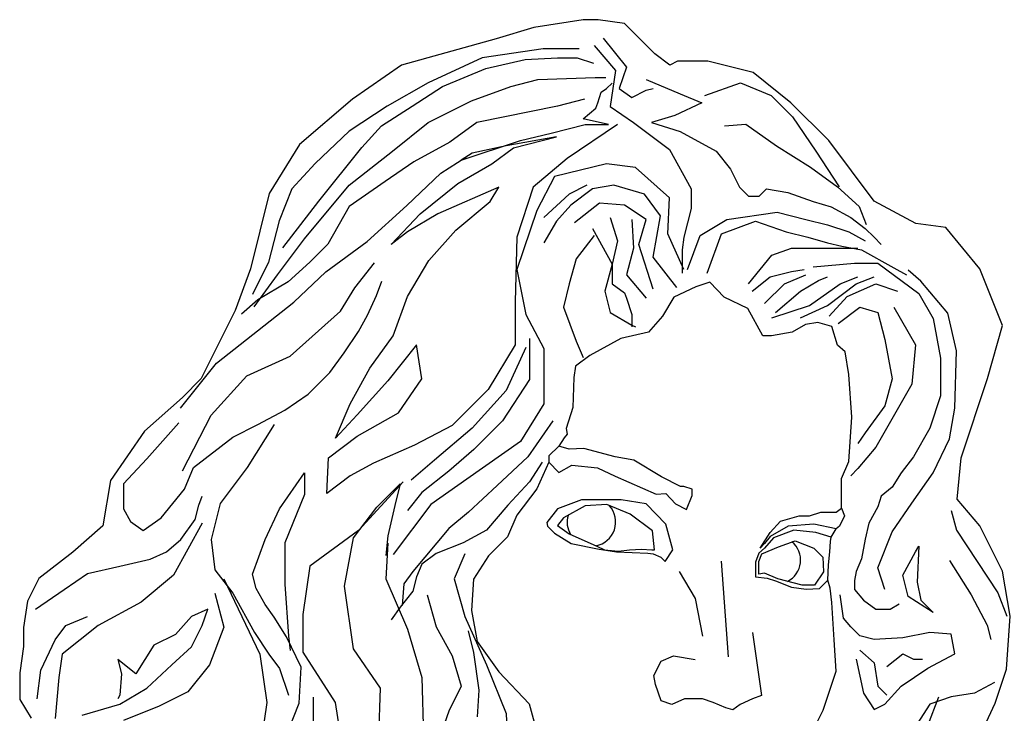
# Model space of a CAD drawing. Header units: millimetres. Extents: x 37 to 11188, y 2113 to 8073.
# Drawn here: x 6677.4 to 6945.7, y 7865.4 to 8053.4 of the extents above; entities that cross this region are included whole.
import ezdxf

# ---------------------------------------------------------------- set-up
doc = ezdxf.new("R2010")
doc.units = ezdxf.units.MM

msp = doc.modelspace()

# ---------------------------------------------------------------- linework, layer by layer
for p, q in [((6829.96, 8053.43), (6816.65, 8051.39)), ((6834.06, 8053.43), (6829.96, 8053.43)), ((6841.22, 8052.41), (6834.06, 8053.43)), ((6849.41, 8044.23), (6841.22, 8052.41)), ((6816.65, 8051.39), (6806.42, 8048.32)), ((6806.42, 8048.32), (6780.82, 8041.16)), ((6835.39, 8048.42), (6841.71, 8040.65)), ((6819.16, 8045.56), (6802.63, 8043.13)), ((6828.88, 8045.56), (6819.16, 8045.56)), ((6832.96, 8046.47), (6838.79, 8039.68)), ((6802.63, 8043.13), (6788.05, 8036.34)), ((6803.6, 8040.22), (6814.3, 8042.65)), ((6814.3, 8042.65), (6823.05, 8043.13)), ((6823.05, 8043.13), (6828.39, 8043.13)), ((6828.39, 8043.13), (6832.77, 8041.68)), ((6853.51, 8041.16), (6849.41, 8044.23)), ((6855.56, 8042.19), (6853.51, 8041.16)), ((6863.75, 8042.19), (6855.56, 8042.19)), ((6876.03, 8039.12), (6863.75, 8042.19)), ((6780.82, 8041.16), (6767.51, 8031.96)), ((6791.94, 8035.37), (6803.6, 8040.22)), ((6838.79, 8039.68), (6837.34, 8029.97)), ((6841.71, 8040.65), (6839.77, 8034.82)), ((6886.27, 8030.94), (6876.03, 8039.12)), ((6788.05, 8036.34), (6776.87, 8030.03)), ((6810.41, 8035.37), (6817.7, 8037.31)), ((6817.7, 8037.31), (6833.25, 8037.79)), ((6833.25, 8037.79), (6836.17, 8037.79)), ((6836.36, 8034.82), (6837.82, 8036.28)), ((6847.06, 8037.25), (6856.29, 8033.37)), ((6862.91, 8032.94), (6872.63, 8036.34)), ((6872.63, 8036.34), (6880.89, 8032.94)), ((6783.67, 8030.03), (6791.94, 8035.37)), ((6799.71, 8031.48), (6810.41, 8035.37)), ((6833.93, 8030.94), (6834.91, 8033.85)), ((6834.91, 8033.85), (6836.36, 8034.82)), ((6839.77, 8034.82), (6843.17, 8032.4)), ((6843.17, 8032.4), (6847.06, 8034.34)), ((6847.06, 8034.34), (6849, 8034.82)), ((6767.51, 8031.96), (6753.18, 8019.69)), ((6788.05, 8025.66), (6799.71, 8031.48)), ((6830.34, 8031.97), (6823.05, 8030.03)), ((6833.45, 8029.48), (6833.93, 8030.94)), ((6862.13, 8030.94), (6854.84, 8027.54)), ((6856.29, 8033.37), (6862.13, 8030.94)), ((6880.89, 8032.94), (6886.73, 8027.11)), ((6896.51, 8020.71), (6886.27, 8030.94)), ((6776.87, 8030.03), (6766.66, 8023.23)), ((6775.41, 8024.68), (6783.67, 8030.03)), ((6823.05, 8030.03), (6801.17, 8025.66)), ((6830.04, 8026.57), (6833.45, 8029.48)), ((6837.34, 8029.97), (6843.66, 8025.6)), ((6778.33, 8017.89), (6788.05, 8025.66)), ((6801.17, 8025.66), (6793.88, 8020.32)), ((6836.85, 8025.11), (6830.04, 8026.57)), ((6843.66, 8025.6), (6853.38, 8018.32)), ((6854.84, 8027.54), (6848.52, 8025.6)), ((6848.52, 8025.6), (6856.29, 8023.17)), ((6886.73, 8027.11), (6893.05, 8017.89)), ((6766.66, 8023.23), (6757.42, 8014.49)), ((6770.06, 8018.86), (6775.41, 8024.68)), ((6821.29, 8022.69), (6830.53, 8025.11)), ((6839.28, 8025.11), (6825.67, 8015.89)), ((6830.53, 8025.11), (6834.42, 8025.11)), ((6834.42, 8025.11), (6836.85, 8025.11)), ((6856.29, 8023.17), (6866.02, 8017.83)), ((6868.25, 8024.68), (6874.09, 8025.17)), ((6874.09, 8025.17), (6882.35, 8019.34)), ((6793.88, 8020.32), (6784.16, 8014.97)), ((6796.99, 8015.4), (6813.03, 8020.74)), ((6822.75, 8021.71), (6809.14, 8019.29)), ((6811.09, 8018.8), (6822.75, 8021.71)), ((6813.03, 8020.74), (6821.29, 8022.69)), ((6908.79, 8004.35), (6896.51, 8020.71)), ((6753.18, 8019.69), (6744.99, 8006.4)), ((6758.4, 8004.29), (6770.06, 8018.86)), ((6766.66, 8008.66), (6778.33, 8017.89)), ((6809.14, 8019.29), (6799.91, 8017.34)), ((6805.25, 8014.43), (6811.09, 8018.8)), ((6853.38, 8018.32), (6859.21, 8007.64)), ((6866.02, 8017.83), (6869.9, 8012.98)), ((6882.35, 8019.34), (6891.59, 8013.52)), ((6893.05, 8017.89), (6899.36, 8008.18)), ((6784.16, 8014.97), (6776.38, 8009.63)), ((6791.45, 8011.87), (6798.26, 8016.24)), ((6799.91, 8017.34), (6796.99, 8015.4)), ((6825.67, 8015.89), (6816.43, 8008.12)), ((6757.42, 8014.49), (6751.1, 8007.69)), ((6796.02, 8009.09), (6805.25, 8014.43)), ((6836.36, 8014.43), (6822.27, 8011.03)), ((6844.14, 8013.46), (6836.36, 8014.43)), ((6853.38, 8005.21), (6844.14, 8013.46)), ((6869.9, 8012.98), (6872.34, 8008.12)), ((6891.59, 8013.52), (6898.88, 8008.18)), ((6776.38, 8009.63), (6766.66, 8002.84)), ((6782.21, 8003.13), (6791.45, 8011.87)), ((6822.27, 8011.03), (6817.41, 8001.81)), ((6751.1, 8007.69), (6747.7, 7998.95)), ((6754.51, 7994.1), (6766.66, 8008.66)), ((6785.81, 8000.84), (6796.02, 8009.09)), ((6807.2, 8008.12), (6790.67, 8000.84)), ((6804.77, 8004.24), (6807.2, 8008.12)), ((6816.43, 8008.12), (6812.06, 7994.53)), ((6831.02, 8008.61), (6826.16, 8006.18)), ((6832.48, 8007.64), (6826.64, 8003.27)), ((6838.31, 8008.61), (6832.48, 8007.64)), ((6846.57, 8006.18), (6838.31, 8008.61)), ((6859.21, 8007.64), (6859.21, 8002.29)), ((6872.34, 8008.12), (6874.77, 8005.69)), ((6877.68, 8005.69), (6879.63, 8007.64)), ((6879.63, 8007.64), (6885.46, 8006.66)), ((6898.88, 8008.18), (6904.71, 8002.84)), ((6744.99, 8006.4), (6739.87, 7985.95)), ((6748.67, 7991.67), (6758.4, 8004.29)), ((6795.53, 7996.47), (6804.77, 8004.24)), ((6826.16, 8006.18), (6819.35, 7999.87)), ((6850.95, 8000.35), (6846.57, 8006.18)), ((6852.89, 7995.5), (6853.38, 8005.21)), ((6874.77, 8005.69), (6877.68, 8005.69)), ((6885.46, 8006.66), (6892.27, 8004.24)), ((6892.27, 8004.24), (6897.13, 8002.78)), ((6920.06, 7998.22), (6908.79, 8004.35)), ((6766.66, 8002.84), (6760.83, 7992.64)), ((6771.52, 7993.42), (6782.21, 8003.13)), ((6817.41, 8001.81), (6812.06, 7985.79)), ((6826.64, 8003.27), (6822.75, 7998.9)), ((6834.42, 8003.75), (6827.61, 7998.41)), ((6841.23, 8003.27), (6834.42, 8003.75)), ((6847.06, 7999.38), (6841.23, 8003.27)), ((6859.21, 8002.29), (6857.27, 7994.53)), ((6897.13, 8002.78), (6902.47, 7999.87)), ((6904.71, 8002.84), (6906.66, 7997.98)), ((6747.7, 7998.95), (6744.78, 7987.79)), ((6778.03, 7992.58), (6785.81, 8000.84)), ((6790.67, 8000.84), (6782.41, 7995.98)), ((6822.75, 7998.9), (6819.35, 7993.07)), ((6837.34, 7999.87), (6839.28, 7993.56)), ((6843.17, 7999.38), (6843.66, 7991.61)), ((6845.11, 7992.58), (6847.06, 7999.38)), ((6849, 7989.19), (6850.95, 8000.35)), ((6861.64, 7995.01), (6868.93, 7999.38)), ((6867.47, 7995.5), (6876.71, 7998.9)), ((6868.93, 7999.38), (6882.54, 8001.32)), ((6876.71, 7998.9), (6884.97, 7995.98)), ((6882.54, 8001.32), (6890.32, 7999.38)), ((6890.32, 7999.38), (6896.15, 7997.93)), ((6902.47, 7999.87), (6906.36, 7996.95)), ((6788.24, 7988.22), (6795.53, 7996.47)), ((6832.48, 7996.95), (6837.82, 7987.24)), ((6896.15, 7997.93), (6901.99, 7995.98)), ((6906.36, 7996.95), (6908.79, 7994.53)), ((6928.25, 7997.19), (6920.06, 7998.22)), ((6937.46, 7985.95), (6928.25, 7997.19)), ((6747.22, 7984.39), (6754.51, 7994.1)), ((6760.34, 7985.17), (6771.52, 7993.42)), ((6782.41, 7995.98), (6778.03, 7992.58)), ((6812.06, 7994.53), (6811.57, 7977.05)), ((6832.96, 7995.01), (6828.1, 7988.7)), ((6839.28, 7993.56), (6837.82, 7987.24)), ((6857.27, 7985.79), (6852.89, 7995.5)), ((6857.27, 7994.53), (6856.78, 7991.13)), ((6858.24, 7985.79), (6861.64, 7995.01)), ((6863.59, 7984.82), (6867.47, 7995.5)), ((6884.97, 7995.98), (6890.81, 7994.53)), ((6890.81, 7994.53), (6896.15, 7993.07)), ((6901.99, 7995.98), (6906.36, 7993.56)), ((6908.79, 7994.53), (6910.74, 7992.58)), ((6760.83, 7992.64), (6755.97, 7987.79)), ((6843.66, 7991.61), (6841.71, 7984.33)), ((6849, 7980.45), (6845.11, 7992.58)), ((6856.78, 7991.13), (6856.78, 7986.76)), ((6881.09, 7989.67), (6886.43, 7991.61)), ((6886.43, 7991.61), (6896.64, 7991.61)), ((6896.15, 7993.07), (6900.04, 7992.1)), ((6896.64, 7991.61), (6901.5, 7991.61)), ((6900.04, 7992.1), (6905.39, 7991.13)), ((6901.5, 7991.61), (6904.42, 7991.61)), ((6905.39, 7991.13), (6914.14, 7986.27)), ((6782.41, 7978.5), (6788.24, 7988.22)), ((6828.1, 7988.7), (6826.16, 7981.9)), ((6855.32, 7980.93), (6849, 7989.19)), ((6874.77, 7981.9), (6881.09, 7989.67)), ((6739.87, 7985.95), (6735.77, 7974.7)), ((6744.78, 7987.79), (6740.41, 7979.05)), ((6755.97, 7987.79), (6750.13, 7982.45)), ((6768.12, 7980.8), (6773.46, 7987.6)), ((6812.06, 7985.79), (6814.49, 7973.65)), ((6837.82, 7987.24), (6835.88, 7979.96)), ((6837.82, 7987.24), (6837.82, 7981.9)), ((6856.78, 7986.76), (6856.78, 7984.82)), ((6886.43, 7985.3), (6889.84, 7985.79)), ((6892.27, 7986.57), (6903.45, 7987.54)), ((6903.45, 7987.54), (6909.76, 7987.54)), ((6909.76, 7987.54), (6920.95, 7979.28)), ((6914.14, 7986.27), (6917.54, 7984.33)), ((6921.43, 7982.68), (6918.03, 7985.6)), ((6943.6, 7970.61), (6937.46, 7985.95)), ((6740.9, 7975.65), (6747.22, 7984.39)), ((6751.59, 7976.92), (6760.34, 7985.17)), ((6774, 7978.75), (6775.46, 7982.64)), ((6841.71, 7984.33), (6847.06, 7978.02)), ((6875.74, 7979.96), (6880.6, 7983.85)), ((6880.6, 7983.85), (6886.43, 7985.3)), ((6884.49, 7981.9), (6890.32, 7984.33)), ((6888.86, 7979.96), (6893.72, 7982.87)), ((6893.72, 7982.87), (6896.15, 7983.85)), ((6899.56, 7981.9), (6904.42, 7983.85)), ((6903.93, 7981.9), (6908.79, 7983.85)), ((6928.72, 7973.94), (6921.43, 7982.68)), ((6750.13, 7982.45), (6741.87, 7977.59)), ((6764.23, 7974.49), (6768.12, 7980.8)), ((6826.16, 7981.9), (6824.7, 7975.59)), ((6835.88, 7979.96), (6837.34, 7974.14)), ((6837.82, 7981.9), (6841.23, 7979.48)), ((6860.47, 7981.14), (6854.58, 7978.33)), ((6864.32, 7982.42), (6860.47, 7981.14)), ((6868.16, 7978.33), (6864.32, 7982.42)), ((6879.14, 7976.56), (6884.49, 7981.9)), ((6882.06, 7974.14), (6888.86, 7979.96)), ((6891.29, 7976.08), (6899.56, 7981.9)), ((6896.15, 7976.08), (6903.93, 7981.9)), ((6901.5, 7978.5), (6909.28, 7981.9)), ((6909.28, 7981.9), (6915.11, 7979.96)), ((6741.87, 7977.59), (6737.49, 7973.71)), ((6771.57, 7973.41), (6774, 7978.75)), ((6778.52, 7967.82), (6782.41, 7978.5)), ((6841.23, 7979.48), (6841.71, 7978.02)), ((6841.71, 7978.02), (6843.17, 7973.65)), ((6854.58, 7978.33), (6851.51, 7973.21)), ((6874.56, 7975.26), (6868.16, 7978.33)), ((6896.64, 7973.16), (6901.5, 7978.5)), ((6920.95, 7979.28), (6924.83, 7972.49)), ((6735.77, 7974.7), (6726.56, 7956.29)), ((6730.69, 7960.41), (6751.59, 7976.92)), ((6811.57, 7977.05), (6811.57, 7965.4)), ((6824.7, 7975.59), (6828.1, 7966.37)), ((6878.66, 7967.84), (6874.56, 7975.26)), ((6881.09, 7972.68), (6891.29, 7976.08)), ((6888.86, 7972.68), (6896.15, 7976.08)), ((6899.07, 7971.22), (6904.9, 7975.59)), ((6904.9, 7975.59), (6909.76, 7974.14)), ((6914.14, 7975.59), (6919.97, 7965.4)), ((6750.62, 7962.35), (6764.23, 7974.49)), ((6769.14, 7969.04), (6771.57, 7973.41)), ((6814.49, 7973.65), (6819.35, 7964.43)), ((6837.34, 7974.14), (6843.17, 7970.74)), ((6843.17, 7973.65), (6843.17, 7970.25)), ((6851.51, 7973.21), (6847.67, 7968.87)), ((6909.76, 7974.14), (6911.71, 7966.85)), ((6924.83, 7972.49), (6926.78, 7961.81)), ((6931.15, 7963.75), (6928.72, 7973.94)), ((6843.17, 7970.74), (6844.14, 7970.25)), ((6890.18, 7970.91), (6886.6, 7968.87)), ((6893.51, 7971.42), (6890.18, 7970.91)), ((6897.36, 7970.4), (6893.51, 7971.42)), ((6898.89, 7965.28), (6897.36, 7970.4)), ((6939.51, 7956.29), (6943.6, 7970.61)), ((6765.25, 7963.22), (6769.14, 7969.04)), ((6772.2, 7959.09), (6778.52, 7967.82)), ((6815.46, 7967.15), (6815.46, 7955.98)), ((6840.24, 7967.08), (6831.79, 7962.47)), ((6847.67, 7968.87), (6840.24, 7967.08)), ((6880.96, 7967.84), (6878.66, 7967.84)), ((6886.6, 7968.87), (6880.96, 7967.84)), ((6911.71, 7966.85), (6913.65, 7956.17)), ((6784.84, 7965.4), (6777.06, 7955.69)), ((6786.3, 7956.17), (6784.84, 7965.4)), ((6811.57, 7965.4), (6804.28, 7953.26)), ((6814.49, 7964.72), (6809.14, 7953.07)), ((6819.35, 7964.43), (6819.35, 7949.38)), ((6828.1, 7966.37), (6830.04, 7962)), ((6900.94, 7963.49), (6898.89, 7965.28)), ((6919.97, 7965.4), (6919, 7954.72)), ((6738.95, 7957.01), (6750.62, 7962.35)), ((6761.36, 7957.88), (6765.25, 7963.22)), ((6831.79, 7962.47), (6827.95, 7959.66)), ((6901.97, 7957.35), (6900.94, 7963.49)), ((6926.78, 7961.81), (6926.78, 7951.61)), ((6930.67, 7948.21), (6931.15, 7963.75)), ((6720.97, 7948.27), (6730.69, 7960.41)), ((6766.85, 7949.38), (6772.2, 7959.09)), ((6827.95, 7959.66), (6827.43, 7956.59)), ((6726.56, 7956.29), (6721.44, 7951.18)), ((6729.23, 7946.33), (6738.95, 7957.01)), ((6755.53, 7952.05), (6761.36, 7957.88)), ((6779.98, 7946.95), (6786.3, 7956.17)), ((6815.46, 7955.98), (6808.17, 7944.82)), ((6827.43, 7956.59), (6827.18, 7948.4)), ((6902.73, 7945.84), (6901.97, 7957.35)), ((6913.65, 7956.17), (6911.71, 7948.89)), ((6932.34, 7934.82), (6939.51, 7956.29)), ((6777.06, 7955.69), (6768.8, 7946.46)), ((6804.28, 7953.26), (6794.56, 7943.55)), ((6919, 7954.72), (6909.28, 7937.72)), ((6721.44, 7951.18), (6711.2, 7941.98)), ((6749.21, 7947.68), (6755.53, 7952.05)), ((6809.14, 7953.07), (6799.91, 7942.87)), ((6926.78, 7951.61), (6923.86, 7942.87)), ((6762.96, 7940.15), (6766.85, 7949.38)), ((6819.35, 7949.38), (6813.03, 7939.18)), ((6827.18, 7948.4), (6825.39, 7942.77)), ((6911.71, 7948.89), (6906.36, 7941.61)), ((6929.21, 7939.96), (6930.67, 7948.21)), ((6721.45, 7931.28), (6729.23, 7946.33)), ((6741.92, 7943.8), (6749.21, 7947.68)), ((6768.8, 7946.46), (6762.96, 7940.15)), ((6768.8, 7940.64), (6779.98, 7946.95)), ((6901.97, 7933.82), (6902.73, 7945.84)), ((6720.53, 7944.28), (6711.78, 7934.57)), ((6735.11, 7940.4), (6741.92, 7943.8)), ((6746.29, 7943.8), (6739, 7932.14)), ((6794.56, 7943.55), (6784.35, 7938.21)), ((6799.91, 7942.87), (6789.7, 7934.13)), ((6808.17, 7944.82), (6800.39, 7937.05)), ((6821.78, 7944.82), (6814.98, 7935.11)), ((6825.39, 7942.77), (6825.64, 7941.24)), ((6923.86, 7942.87), (6919.49, 7935.1)), ((6711.2, 7941.98), (6701.99, 7928.68)), ((6724.42, 7932.14), (6735.11, 7940.4)), ((6761.02, 7934.81), (6768.8, 7940.64)), ((6824.87, 7940.22), (6823.38, 7937.93)), ((6825.64, 7941.24), (6824.87, 7940.22)), ((6906.36, 7941.61), (6904.42, 7938.69)), ((6924.83, 7930.74), (6929.21, 7939.96)), ((6784.35, 7938.21), (6773.17, 7933.35)), ((6800.39, 7937.05), (6793.59, 7931.22)), ((6813.03, 7939.18), (6798.45, 7928.98)), ((6823.38, 7937.93), (6820.74, 7935.3)), ((6826.2, 7937.18), (6823.38, 7937.93)), ((6830.15, 7937.37), (6826.2, 7937.18)), ((6838.63, 7935.11), (6830.15, 7937.37)), ((6909.28, 7937.72), (6904.42, 7931.9)), ((6711.78, 7934.57), (6705.46, 7927.77)), ((6760.53, 7925.1), (6761.02, 7934.81)), ((6814.98, 7935.11), (6806.71, 7927.34)), ((6820.74, 7935.3), (6820.74, 7933.61)), ((6843.71, 7934.17), (6838.63, 7935.11)), ((6919.49, 7935.1), (6916.08, 7930.74)), ((6931.32, 7923.57), (6932.34, 7934.82)), ((6721.99, 7926.32), (6724.42, 7932.14)), ((6739, 7932.14), (6731.71, 7922.43)), ((6773.17, 7933.35), (6766.85, 7929.96)), ((6789.7, 7934.13), (6783.38, 7928.79)), ((6818.86, 7933.65), (6815.46, 7928.31)), ((6820.74, 7933.61), (6817.45, 7926.4)), ((6820.74, 7933.61), (6823.38, 7930.78)), ((6823.38, 7930.78), (6826.95, 7932.85)), ((6826.95, 7932.85), (6833.92, 7932.1)), ((6833.92, 7932.1), (6838.63, 7929.84)), ((6851.24, 7929.66), (6843.71, 7934.17)), ((6899.92, 7929.22), (6901.97, 7933.82)), ((6904.42, 7931.9), (6902.47, 7929.96)), ((6747.75, 7920.98), (6754.55, 7930.69)), ((6754.55, 7930.69), (6754.55, 7924.86)), ((6766.85, 7929.96), (6760.53, 7925.1)), ((6793.59, 7931.22), (6786.3, 7925.4)), ((6798.45, 7928.98), (6788.73, 7922.19)), ((6838.63, 7929.84), (6849.73, 7924.96)), ((6856.32, 7927.02), (6851.24, 7929.66)), ((6900, 7921.2), (6899.92, 7929.22)), ((6916.08, 7930.74), (6913.65, 7926.85)), ((6919, 7922.48), (6924.83, 7930.74)), ((6701.99, 7928.68), (6699.94, 7916.41)), ((6705.46, 7927.77), (6705.46, 7920.98)), ((6715.67, 7918.55), (6721.99, 7926.32)), ((6781.29, 7928.26), (6769.14, 7915.15)), ((6774.14, 7921.42), (6780.46, 7927.73)), ((6780.46, 7927.73), (6779, 7921.9)), ((6806.71, 7927.34), (6798.93, 7920.05)), ((6815.46, 7928.31), (6809.63, 7922)), ((6817.45, 7926.4), (6812.07, 7919.24)), ((6857.26, 7927.02), (6856.32, 7927.02)), ((6859.52, 7926.27), (6857.26, 7927.02)), ((6913.65, 7926.85), (6910.74, 7924.42)), ((6725.87, 7921.95), (6726.85, 7924.38)), ((6754.55, 7924.86), (6749.21, 7911.75)), ((6786.3, 7925.4), (6782.41, 7920.54)), ((6849.73, 7924.96), (6852.37, 7925.14)), ((6852.37, 7925.14), (6855, 7922.32)), ((6858.02, 7920.82), (6859.52, 7924.58)), ((6859.52, 7924.58), (6859.52, 7926.27)), ((6910.74, 7924.42), (6909.76, 7921.51)), ((6705.46, 7920.98), (6707.4, 7917.58)), ((6724.9, 7918.06), (6725.87, 7921.95)), ((6731.71, 7922.43), (6729.28, 7912.72)), ((6743.86, 7912.72), (6747.75, 7920.98)), ((6767.82, 7913.16), (6774.14, 7921.42)), ((6779, 7921.9), (6777.06, 7913.65)), ((6788.73, 7922.19), (6778.52, 7908.59)), ((6809.63, 7922), (6803.79, 7915.2)), ((6823, 7921.01), (6820.18, 7917.25)), ((6829.59, 7923.45), (6823, 7921.01)), ((6830.53, 7921.76), (6824.69, 7918.56)), ((6840.32, 7923.45), (6829.59, 7923.45)), ((6836.37, 7922.14), (6830.53, 7921.76)), ((6842.77, 7919.5), (6836.37, 7922.14)), ((6847.1, 7922.32), (6840.32, 7923.45)), ((6852.37, 7916.87), (6847.1, 7922.32)), ((6855, 7922.32), (6858.02, 7920.82)), ((6898.49, 7920.07), (6900, 7921.2)), ((6900, 7921.2), (6900.75, 7919.13)), ((6909.76, 7921.51), (6907.33, 7917.14)), ((6913.65, 7914.71), (6919, 7922.48)), ((6937.46, 7916.41), (6931.32, 7923.57)), ((6710.81, 7915.15), (6715.67, 7918.55)), ((6798.93, 7920.05), (6793.59, 7915.69)), ((6812.07, 7919.24), (6809.51, 7913.36)), ((6824.69, 7918.56), (6823, 7916.49)), ((6848.79, 7914.99), (6842.77, 7919.5)), ((6883.43, 7917.62), (6888.52, 7919.13)), ((6888.52, 7919.13), (6891.34, 7919.13)), ((6891.34, 7919.13), (6894.35, 7920.07)), ((6894.35, 7920.07), (6898.49, 7920.07)), ((6900.75, 7919.13), (6899.43, 7916.31)), ((6929.7, 7920.54), (6931.15, 7915.2)), ((6699.94, 7916.41), (6691.75, 7909.26)), ((6707.4, 7917.58), (6710.81, 7915.15)), ((6726.85, 7917.09), (6719.07, 7903.01)), ((6721.01, 7912.72), (6724.9, 7918.06)), ((6793.59, 7915.69), (6783.87, 7904.03)), ((6820.18, 7917.25), (6820.37, 7916.31)), ((6820.37, 7916.31), (6822.25, 7914.43)), ((6823, 7916.49), (6826.2, 7914.24)), ((6854.25, 7909.91), (6852.37, 7916.87)), ((6880.61, 7914.61), (6883.43, 7917.62)), ((6885.5, 7916.31), (6880.61, 7913.49)), ((6892.47, 7916.87), (6885.5, 7916.31)), ((6898.49, 7915.55), (6892.47, 7916.87)), ((6899.43, 7916.31), (6898.49, 7915.55)), ((6907.33, 7917.14), (6906.36, 7912.77)), ((6943.6, 7904.14), (6937.46, 7916.41)), ((6769.14, 7915.15), (6756.01, 7905.44)), ((6765.39, 7900.05), (6767.82, 7913.16)), ((6777.06, 7913.65), (6776.57, 7908.31)), ((6803.79, 7915.2), (6797.48, 7911.8)), ((6809.51, 7913.36), (6804.38, 7908.29)), ((6822.25, 7914.43), (6826.77, 7911.61)), ((6826.2, 7914.24), (6833.73, 7910.85)), ((6849.36, 7909.91), (6848.79, 7914.99)), ((6877.97, 7910.29), (6880.61, 7914.61)), ((6880.61, 7913.49), (6879.1, 7911.61)), ((6881.55, 7913.11), (6879.1, 7910.29)), ((6887.01, 7915.18), (6881.55, 7913.11)), ((6893.03, 7914.61), (6887.01, 7915.18)), ((6897.18, 7913.3), (6893.03, 7914.61)), ((6896.99, 7912.17), (6897.18, 7913.3)), ((6897.18, 7913.3), (6898.49, 7915.55)), ((6909.76, 7905), (6913.65, 7914.71)), ((6931.15, 7915.2), (6942.33, 7898.21)), ((6717.13, 7909.33), (6721.01, 7912.72)), ((6729.28, 7912.72), (6730.25, 7904.47)), ((6740.46, 7903.31), (6743.86, 7912.72)), ((6749.21, 7911.75), (6749.21, 7900.59)), ((6777.06, 7911.71), (6776.57, 7902)), ((6797.48, 7911.8), (6790.18, 7908.89)), ((6826.77, 7911.61), (6834.3, 7910.1)), ((6833.73, 7910.85), (6835.8, 7909.91)), ((6879.1, 7910.29), (6877.6, 7908.97)), ((6879.1, 7911.61), (6877.97, 7910.29)), ((6878.35, 7908.79), (6882.87, 7910.67)), ((6882.87, 7910.67), (6887.39, 7912.36)), ((6887.39, 7912.36), (6892.47, 7910.29)), ((6892.47, 7910.29), (6894.92, 7907.85)), ((6896.8, 7909.35), (6896.99, 7912.17)), ((6906.36, 7912.77), (6905.39, 7907.43)), ((6919.97, 7909.37), (6920.95, 7910.83)), ((6920.95, 7910.83), (6920.46, 7901.12)), ((6691.75, 7909.26), (6682.54, 7902.1)), ((6712.75, 7907.38), (6717.13, 7909.33)), ((6790.18, 7908.89), (6786.3, 7905.98)), ((6797.96, 7908.79), (6795.05, 7902)), ((6804.38, 7908.29), (6800.28, 7901.9)), ((6834.3, 7910.1), (6839, 7909.35)), ((6835.8, 7909.91), (6839.57, 7909.54)), ((6839, 7909.35), (6847.47, 7908.97)), ((6839.57, 7909.54), (6842.58, 7909.91)), ((6842.58, 7909.91), (6845.78, 7910.1)), ((6845.78, 7910.1), (6848.6, 7909.91)), ((6847.47, 7908.97), (6848.98, 7908.79)), ((6848.6, 7909.91), (6849.36, 7909.91)), ((6848.98, 7908.79), (6851.05, 7907.85)), ((6851.05, 7907.85), (6852.18, 7906.72)), ((6852.18, 7906.72), (6854.25, 7909.91)), ((6877.6, 7908.97), (6876.66, 7906.53)), ((6877.6, 7906.72), (6878.35, 7908.79)), ((6894.92, 7907.85), (6895.11, 7903.9)), ((6896.42, 7905.78), (6896.8, 7909.35)), ((6916.57, 7903.06), (6919.97, 7909.37)), ((6695.74, 7903.5), (6704.49, 7905.44)), ((6704.49, 7905.44), (6712.75, 7907.38)), ((6756.01, 7905.44), (6754.07, 7892.33)), ((6786.3, 7905.98), (6784.84, 7902.58)), ((6867.41, 7906.83), (6869.27, 7880.92)), ((6876.66, 7906.53), (6876.66, 7902.58)), ((6877.6, 7903.33), (6877.6, 7906.72)), ((6896.23, 7901.64), (6896.42, 7905.78)), ((6905.39, 7907.43), (6903.93, 7904.03)), ((6911.71, 7899.18), (6909.76, 7905)), ((6929.21, 7906.95), (6935.04, 7897.72)), ((6689.42, 7899.13), (6695.74, 7903.5)), ((6719.07, 7903.01), (6710.32, 7895.73)), ((6730.25, 7904.47), (6735.11, 7898.16)), ((6741.43, 7899.43), (6740.46, 7903.31)), ((6783.87, 7904.03), (6781.43, 7900.64)), ((6784.84, 7902.58), (6783.87, 7898.69)), ((6855.96, 7903.98), (6860.34, 7896.69)), ((6876.66, 7902.58), (6879.86, 7902.2)), ((6879.1, 7903.52), (6877.6, 7903.33)), ((6882.68, 7902.02), (6879.1, 7903.52)), ((6879.86, 7902.2), (6882.12, 7901.45)), ((6895.11, 7903.9), (6892.66, 7900.32)), ((6903.93, 7904.03), (6903.45, 7901.61)), ((6918.03, 7897.24), (6916.57, 7903.06)), ((6945.65, 7891.87), (6943.6, 7904.14)), ((6682.54, 7902.1), (6679.47, 7895.96)), ((6732.68, 7902.04), (6742.4, 7881.65)), ((6749.21, 7900.59), (6750.18, 7886.51)), ((6767.82, 7883.06), (6765.39, 7900.05)), ((6776.57, 7902), (6782.41, 7888.4)), ((6781.43, 7900.64), (6780.95, 7894.81)), ((6795.05, 7902), (6797.96, 7891.8)), ((6800.28, 7901.9), (6799.77, 7893.46)), ((6882.12, 7901.45), (6886.44, 7899.76)), ((6889.27, 7900.32), (6882.68, 7902.02)), ((6886.44, 7899.76), (6890.4, 7899.2)), ((6892.66, 7900.32), (6889.27, 7900.32)), ((6893.97, 7899.38), (6896.23, 7901.64)), ((6896.92, 7899.5), (6896.23, 7901.64)), ((6897.33, 7895.59), (6896.92, 7899.5)), ((6903.45, 7901.61), (6903.45, 7899.18)), ((6920.46, 7901.12), (6921.43, 7896.26)), ((6681.64, 7893.79), (6689.42, 7899.13)), ((6730.25, 7898.16), (6732.68, 7888.93)), ((6735.11, 7898.16), (6740.94, 7887.48)), ((6743.86, 7895.06), (6741.43, 7899.43)), ((6783.87, 7898.69), (6780.46, 7894.32)), ((6787.75, 7897.72), (6790.18, 7888.98)), ((6890.4, 7899.2), (6893.97, 7899.38)), ((6900.53, 7891.41), (6899.56, 7897.72)), ((6903.45, 7899.18), (6905.88, 7896.26)), ((6924.83, 7892.87), (6918.03, 7897.24)), ((6935.04, 7897.72), (6939.42, 7889.47)), ((6942.33, 7898.21), (6944.76, 7891.9)), ((6679.47, 7895.96), (6678.44, 7888.81)), ((6710.32, 7895.73), (6698.65, 7889.42)), ((6746.29, 7891.66), (6743.86, 7895.06)), ((6780.46, 7894.32), (6778.03, 7890.93)), ((6860.34, 7896.69), (6862.28, 7886.49)), ((6897.95, 7885.5), (6897.33, 7895.59)), ((6905.88, 7896.26), (6909.28, 7893.84)), ((6913.17, 7893.84), (6915.6, 7895.29)), ((6921.43, 7896.26), (6924.83, 7892.87)), ((6689.9, 7889.42), (6695.74, 7891.85)), ((6723.93, 7891.85), (6719.56, 7886.99)), ((6728.3, 7893.79), (6723.93, 7891.85)), ((6726.85, 7889.42), (6728.3, 7893.79)), ((6749.69, 7886.32), (6746.29, 7891.66)), ((6754.07, 7892.33), (6754.07, 7882.14)), ((6797.96, 7891.8), (6803.79, 7878.69)), ((6799.77, 7893.46), (6801.31, 7885.01)), ((6909.28, 7893.84), (6913.17, 7893.84)), ((6944.63, 7877.56), (6945.65, 7891.87)), ((6678.44, 7888.81), (6678.44, 7883.69)), ((6686.99, 7885.54), (6689.9, 7889.42)), ((6698.65, 7889.42), (6688.93, 7881.65)), ((6723.93, 7883.59), (6726.85, 7889.42)), ((6732.68, 7888.93), (6728.79, 7878.74)), ((6790.18, 7888.98), (6794.56, 7881.21)), ((6902.47, 7888.98), (6900.53, 7891.41)), ((6904.9, 7886.55), (6902.47, 7888.98)), ((6939.42, 7889.47), (6940.39, 7885.58)), ((6719.56, 7886.99), (6713.72, 7884.08)), ((6740.94, 7887.48), (6744.83, 7881.65)), ((6753.58, 7878.06), (6749.69, 7886.32)), ((6750.18, 7886.51), (6750.67, 7882.62)), ((6782.41, 7888.4), (6786.3, 7875.29)), ((6800.39, 7882.09), (6798.93, 7887.92)), ((6875.9, 7887.46), (6878.33, 7870.46)), ((6908.79, 7885.58), (6904.9, 7886.55)), ((6916.57, 7886.07), (6908.79, 7885.58)), ((6923.86, 7887.53), (6916.57, 7886.07)), ((6929.7, 7887.04), (6923.86, 7887.53)), ((6930.67, 7881.7), (6929.7, 7887.04)), ((6678.44, 7883.69), (6677.42, 7876.54)), ((6683.1, 7877.28), (6686.99, 7885.54)), ((6713.72, 7884.08), (6711.29, 7880.2)), ((6718.58, 7878.74), (6723.93, 7883.59)), ((6801.31, 7885.01), (6807.2, 7876.83)), ((6898.56, 7877.06), (6897.95, 7885.5)), ((6688.93, 7881.65), (6687.96, 7875.34)), ((6742.4, 7881.65), (6744.35, 7868.54)), ((6744.83, 7881.65), (6747.75, 7877.77)), ((6754.07, 7882.14), (6762.82, 7868.54)), ((6775.12, 7872.38), (6767.82, 7883.06)), ((6794.56, 7881.21), (6796.99, 7872.96)), ((6801.85, 7871.9), (6800.39, 7882.09)), ((6851.09, 7879.69), (6854.5, 7881.14)), ((6854.5, 7881.14), (6860.34, 7880.17)), ((6904.9, 7882.67), (6908.79, 7879.27)), ((6912.2, 7878.3), (6916.57, 7881.7)), ((6916.57, 7881.7), (6919.49, 7880.24)), ((6923.38, 7877.82), (6930.67, 7881.7)), ((6708.86, 7876.31), (6704, 7880.2)), ((6704, 7880.2), (6704.97, 7876.31)), ((6711.29, 7880.2), (6708.86, 7876.31)), ((6711.78, 7872.43), (6718.58, 7878.74)), ((6728.79, 7878.74), (6722.96, 7871.46)), ((6753.1, 7868.35), (6753.58, 7878.06)), ((6803.79, 7878.69), (6809.14, 7865.58)), ((6849.15, 7875.8), (6851.09, 7879.69)), ((6903.93, 7880.24), (6905.88, 7871.02)), ((6908.79, 7879.27), (6909.76, 7872.96)), ((6919.49, 7880.24), (6921.92, 7880.24)), ((6677.42, 7876.54), (6677.42, 7869.38)), ((6682.13, 7869.51), (6683.1, 7877.28)), ((6687.96, 7875.34), (6686.99, 7864.17)), ((6704.97, 7876.31), (6704.49, 7870.49)), ((6747.75, 7877.77), (6750.18, 7870.49)), ((6807.2, 7876.83), (6815.4, 7868.13)), ((6849.63, 7873.37), (6849.15, 7875.8)), ((6894.96, 7866.43), (6898.56, 7877.06)), ((6916.08, 7872.96), (6923.38, 7877.82)), ((6941.56, 7868.36), (6944.63, 7877.56)), ((6786.3, 7875.29), (6786.78, 7858.79)), ((6796.99, 7872.96), (6793.59, 7866.16)), ((6851.09, 7869), (6849.63, 7873.37)), ((6909.76, 7872.96), (6912.2, 7870.53)), ((6911.71, 7868.11), (6916.08, 7872.96)), ((6941.36, 7873.93), (6936.01, 7871.02)), ((6704.49, 7870.49), (6704, 7869.51)), ((6704.49, 7868.06), (6711.78, 7872.43)), ((6722.96, 7871.46), (6715.18, 7867.57)), ((6756.99, 7862.23), (6756.99, 7870)), ((6774.63, 7857.82), (6775.12, 7872.38)), ((6801.36, 7864.61), (6801.85, 7871.9)), ((6878.33, 7870.46), (6875.9, 7869.49)), ((6905.88, 7871.02), (6908.79, 7866.65)), ((6923.38, 7862.28), (6926.29, 7870.05)), ((6929.7, 7870.05), (6923.86, 7868.11)), ((6936.01, 7871.02), (6929.7, 7870.05)), ((6677.42, 7869.38), (6680.49, 7864.26)), ((6694.28, 7865.14), (6704.49, 7868.06)), ((6715.18, 7867.57), (6705.46, 7863.69)), ((6744.35, 7868.54), (6742.89, 7858.83)), ((6750.18, 7861.07), (6753.1, 7868.35)), ((6762.82, 7868.54), (6764.76, 7856.41)), ((6815.4, 7868.13), (6818.73, 7856.11)), ((6854.01, 7868.03), (6851.09, 7869)), ((6857.42, 7869.49), (6854.01, 7868.03)), ((6862.28, 7869.49), (6857.42, 7869.49)), ((6865.2, 7868.51), (6862.28, 7869.49)), ((6868.6, 7867.06), (6865.2, 7868.51)), ((6872.5, 7868.03), (6870.55, 7866.57)), ((6875.9, 7869.49), (6872.5, 7868.03)), ((6908.79, 7866.65), (6911.71, 7868.11)), ((6923.86, 7868.11), (6920.46, 7862.77)), ((6935.41, 7855.06), (6941.56, 7868.36)), ((6793.59, 7866.16), (6790.18, 7856.45)), ((6809.14, 7865.58), (6809.63, 7853.93)), ((6870.55, 7866.57), (6868.6, 7867.06)), ((6892.1, 7860.72), (6894.96, 7866.43))]:
    msp.add_line(p, q)
for centre, radius, start, end in [((6832.22, 7917.43), 6.57, 280.7391, 42.03), ((6832.22, 7917.43), 6.57, 164.1798, 210.8608), ((6882.49, 7907.09), 6.4, 296.073, 50.6548)]:
    msp.add_arc(centre, radius, start, end)

doc.saveas('drawing.dxf')
